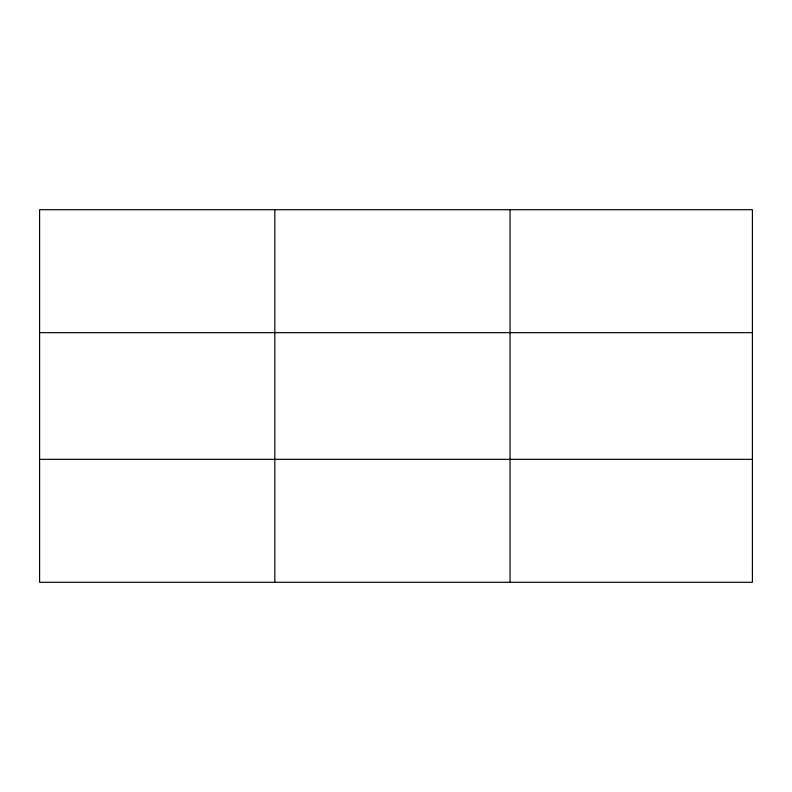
<?xml version="1.0" encoding="UTF-8"?>
<svg xmlns="http://www.w3.org/2000/svg" width="792" height="792" viewBox="0 0 792 792"><rect width="100%" height="100%" fill="white"/><g stroke="black" fill="none" stroke-linecap="round" stroke-linejoin="round"><path stroke-width="1.19" d="M274.824 582.298L274.824 209.702M510.048 582.298L510.048 209.702M39.6 332.66L752.4 332.66M39.6 459.34L752.4 459.34M752.4 568.636L752.4 582.298L39.6 582.298L39.6 209.702L752.4 209.702L752.4 568.636"/></g></svg>
